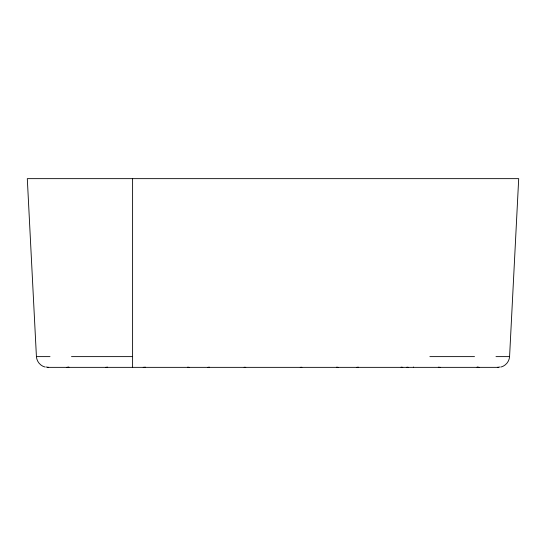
<?xml version="1.0" encoding="UTF-8"?>
<svg xmlns="http://www.w3.org/2000/svg" width="546" height="546" viewBox="0 0 546 546"><rect width="100%" height="100%" fill="white"/><g stroke="black" fill="none" stroke-linecap="round" stroke-linejoin="round"><path stroke-width="0.82" d="M501.105 366.994C505.773 365.752 509.288 361.445 509.575 356.62L518.7 178.644L27.3 178.644L36.425 356.62C36.712 361.445 40.227 365.752 44.895 366.994M107.671 367.158L105.801 367.356M67.567 367.356L68.973 367.171M207.965 367.356L209.371 367.171M356.934 367.356L358.34 367.171M497.331 367.356L500.136 366.994M66.905 367.356L68.434 367.192M143.229 367.356L145.489 367.199M300.252 367.356L301.877 367.281M36.425 356.62L50.007 356.62M71.485 356.62L132.603 356.62M429.873 356.62L474.515 356.62M495.993 356.62L509.575 356.62M47.734 367.356L498.266 367.356M244.137 367.281L245.748 367.356M438.322 367.192L440.199 367.356M406.941 367.199L408.394 367.356M401.098 367.165L402.771 367.356M477.027 367.171L478.433 367.356M336.629 367.171L338.035 367.356M187.66 367.171L189.066 367.356M45.864 366.994L48.669 367.356M477.545 367.151L479.095 367.356M413.397 366.994L413.397 367.356M132.603 178.644L132.603 367.356"/></g></svg>
